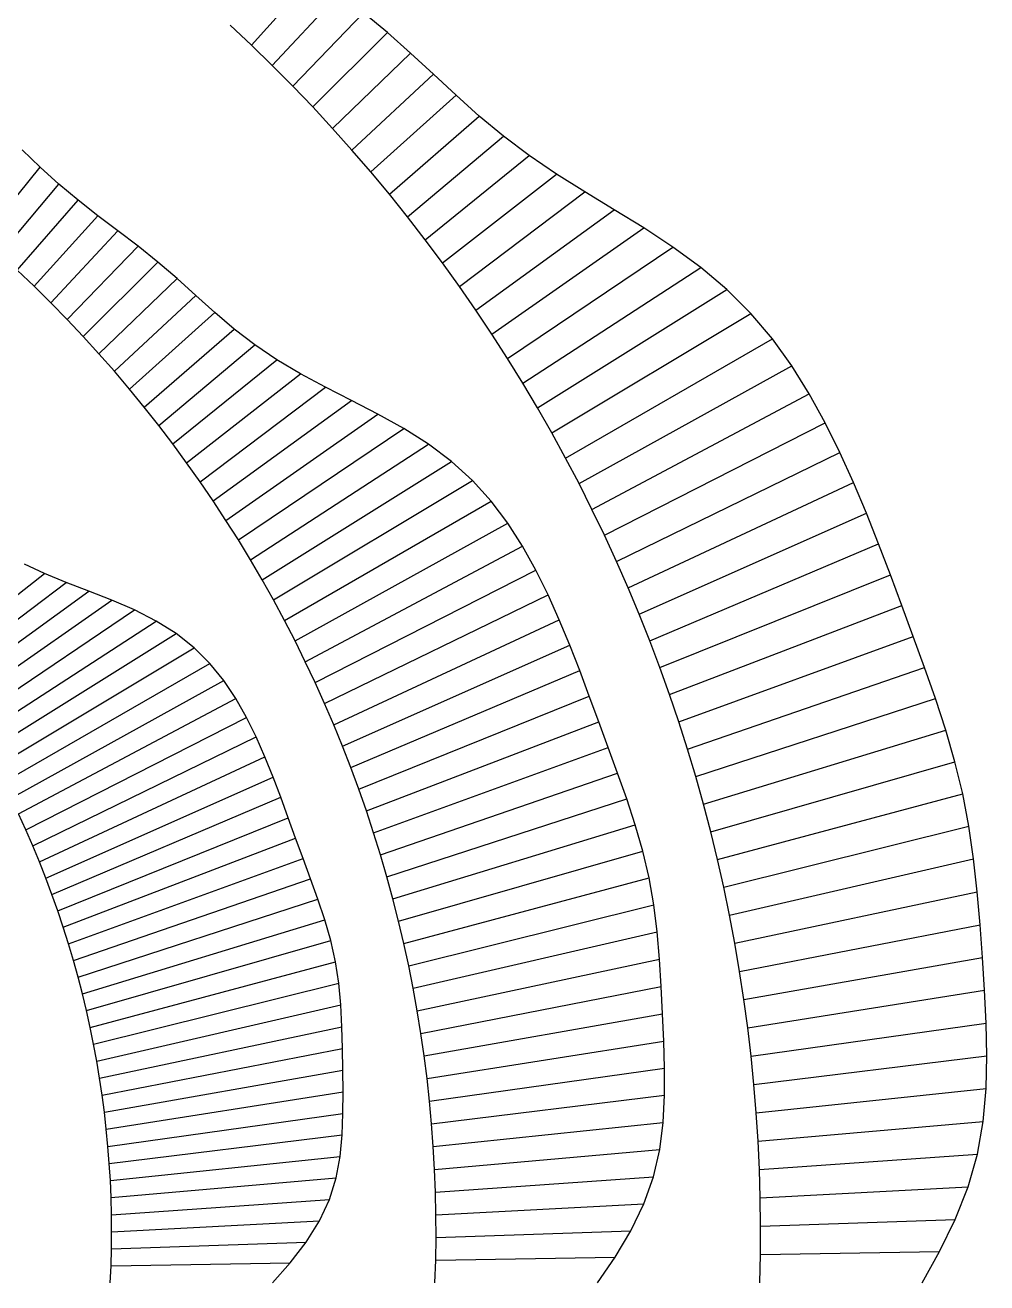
# Model space of a CAD drawing. Header units: metres. Extents: x -30.4 to 28.5, y -25.7 to 29.7.
# Drawn here: x 13.69 to 28.5, y 0 to 19.38 of the extents above; entities that cross this region are included whole.
import ezdxf

# ---------------------------------------------------------------- set-up
doc = ezdxf.new("R2010")
doc.units = ezdxf.units.M
for name, color, linetype in [('Fill', 3, 'Continuous'), ('Inner', 2, 'Continuous'), ('Outer', 1, 'Continuous')]:
    doc.layers.add(name, color=color, linetype=linetype)

msp = doc.modelspace()

# ---------------------------------------------------------------- linework, layer by layer
at = {"layer": 'Fill'}
for p, q in [((17.174, 19.074), (18.153, 20.161)), ((17.495, 18.761), (18.527, 19.868)), ((17.81, 18.443), (18.901, 19.572)), ((18.12, 18.12), (19.267, 19.267)), ((18.423, 17.791), (19.625, 18.951)), ((18.721, 17.457), (19.975, 18.627)), ((19.012, 17.119), (20.325, 18.3)), ((19.298, 16.775), (20.682, 17.979)), ((19.577, 16.427), (21.056, 17.668)), ((19.85, 16.074), (21.451, 17.371)), ((13.032, 16.093), (13.922, 17.193)), ((20.116, 15.716), (21.87, 17.086)), ((13.302, 15.853), (14.208, 16.933)), ((13.568, 15.608), (14.503, 16.684)), ((20.376, 15.355), (22.308, 16.811)), ((20.63, 14.989), (22.76, 16.536)), ((13.829, 15.358), (14.808, 16.445)), ((14.085, 15.104), (15.117, 16.211)), ((20.877, 14.618), (23.215, 16.256)), ((14.337, 14.846), (15.427, 15.975)), ((21.117, 14.244), (23.663, 15.961)), ((14.584, 14.584), (15.731, 15.731)), ((21.351, 13.866), (24.092, 15.646)), ((14.826, 14.318), (16.028, 15.478)), ((15.064, 14.047), (16.318, 15.217)), ((21.578, 13.484), (24.494, 15.305)), ((15.296, 13.773), (16.609, 14.955)), ((21.798, 13.098), (24.862, 14.939)), ((15.524, 13.495), (16.908, 14.698)), ((22.011, 12.708), (25.195, 14.546)), ((15.746, 13.213), (17.225, 14.454)), ((15.964, 12.927), (17.565, 14.224)), ((16.176, 12.638), (17.929, 14.008)), ((22.218, 12.316), (25.494, 14.131)), ((16.383, 12.346), (18.315, 13.801)), ((16.585, 12.05), (18.715, 13.597)), ((22.417, 11.919), (25.763, 13.699)), ((16.781, 11.75), (19.12, 13.388)), ((22.609, 11.52), (26.009, 13.252)), ((16.972, 11.448), (19.518, 13.165)), ((17.158, 11.142), (19.899, 12.922)), ((22.794, 11.118), (26.235, 12.796)), ((17.338, 10.834), (20.253, 12.656)), ((17.512, 10.523), (20.576, 12.363)), ((22.972, 10.712), (26.445, 12.332)), ((17.681, 10.208), (20.865, 12.046)), ((23.143, 10.304), (26.643, 11.862)), ((17.845, 9.891), (21.121, 11.707)), ((18.002, 9.572), (21.349, 11.351)), ((23.307, 9.893), (26.831, 11.389)), ((12.236, 9.56), (13.989, 10.93)), ((18.154, 9.25), (21.554, 10.982)), ((23.463, 9.48), (27.012, 10.913)), ((12.39, 9.336), (14.322, 10.792)), ((12.54, 9.111), (14.67, 10.658)), ((12.685, 8.882), (15.024, 10.52)), ((18.3, 8.926), (21.741, 10.604)), ((12.827, 8.652), (15.373, 10.369)), ((23.612, 9.064), (27.189, 10.437)), ((12.964, 8.419), (15.705, 10.199)), ((18.441, 8.599), (21.914, 10.219)), ((13.098, 8.184), (16.013, 10.006)), ((23.753, 8.646), (27.364, 9.96)), ((13.227, 7.947), (16.29, 9.788)), ((18.575, 8.27), (22.076, 9.829)), ((13.351, 7.708), (16.534, 9.546)), ((18.704, 7.939), (22.228, 9.435)), ((23.887, 8.225), (27.539, 9.482)), ((13.472, 7.467), (16.748, 9.283)), ((13.588, 7.225), (16.934, 9.004)), ((18.827, 7.607), (22.376, 9.04)), ((24.014, 7.803), (27.708, 9.003)), ((13.699, 6.98), (17.099, 8.712)), ((18.944, 7.272), (22.521, 8.645)), ((13.806, 6.734), (17.247, 8.412)), ((24.133, 7.378), (27.866, 8.519)), ((19.055, 6.935), (22.666, 8.25)), ((13.909, 6.486), (17.382, 8.106)), ((24.245, 6.952), (28.007, 8.031)), ((14.008, 6.237), (17.508, 7.795)), ((19.16, 6.597), (22.811, 7.854)), ((14.102, 5.986), (17.626, 7.482)), ((19.259, 6.258), (22.952, 7.458)), ((24.349, 6.524), (28.126, 7.536)), ((14.191, 5.734), (17.74, 7.167)), ((19.352, 5.916), (23.084, 7.058)), ((24.446, 6.095), (28.221, 7.036)), ((14.276, 5.48), (17.853, 6.853)), ((19.439, 5.574), (23.201, 6.653)), ((14.356, 5.225), (17.968, 6.54)), ((24.535, 5.664), (28.293, 6.532)), ((14.432, 4.969), (18.083, 6.227)), ((19.52, 5.23), (23.296, 6.242)), ((24.617, 5.232), (28.349, 6.026)), ((14.504, 4.713), (18.197, 5.913)), ((19.595, 4.885), (23.369, 5.827)), ((14.57, 4.455), (18.303, 5.596)), ((24.691, 4.799), (28.393, 5.519)), ((14.633, 4.196), (18.394, 5.275)), ((19.663, 4.54), (23.422, 5.407)), ((14.69, 3.936), (18.467, 4.948)), ((19.726, 4.193), (23.458, 4.986)), ((24.757, 4.365), (28.429, 5.013)), ((14.743, 3.676), (18.518, 4.617)), ((19.783, 3.845), (23.484, 4.565)), ((24.816, 3.93), (28.461, 4.508)), ((14.791, 3.415), (18.55, 4.283)), ((19.833, 3.497), (23.505, 4.145)), ((14.835, 3.153), (18.567, 3.947)), ((24.867, 3.495), (28.486, 4.003)), ((19.877, 3.148), (23.523, 3.726)), ((14.874, 2.891), (18.576, 3.611)), ((24.91, 3.059), (28.497, 3.499)), ((19.915, 2.799), (23.534, 3.308)), ((14.909, 2.629), (18.581, 3.276)), ((14.939, 2.366), (18.584, 2.943)), ((24.946, 2.622), (28.487, 2.994)), ((19.947, 2.449), (23.535, 2.89)), ((14.964, 2.103), (18.583, 2.612)), ((19.973, 2.099), (23.514, 2.471)), ((24.974, 2.185), (28.442, 2.488)), ((14.985, 1.84), (18.572, 2.28)), ((15.001, 1.577), (18.541, 1.949)), ((19.993, 1.749), (23.461, 2.053)), ((24.995, 1.748), (28.352, 1.983)), ((15.012, 1.313), (18.48, 1.617)), ((20.007, 1.399), (23.364, 1.634)), ((25.007, 1.311), (28.209, 1.478)), ((15.019, 1.05), (18.376, 1.285)), ((20.014, 1.049), (23.215, 1.217)), ((25.013, 0.873), (28.012, 0.978)), ((15.021, 0.787), (18.222, 0.955)), ((20.016, 0.699), (23.015, 0.804)), ((15.019, 0.524), (18.018, 0.629)), ((20.011, 0.349), (22.772, 0.397)), ((25.01, 0.437), (27.771, 0.485)), ((15.012, 0.262), (17.772, 0.31))]:
    msp.add_line(p, q, dxfattribs=at)
at = {"layer": 'Inner'}
for p, q in [((17.174, 19.074), (16.848, 19.381)), ((17.495, 18.761), (17.174, 19.074)), ((17.81, 18.443), (17.495, 18.761)), ((18.12, 18.12), (17.81, 18.443)), ((18.423, 17.791), (18.12, 18.12)), ((18.721, 17.457), (18.423, 17.791)), ((19.012, 17.119), (18.721, 17.457)), ((19.298, 16.775), (19.012, 17.119)), ((19.577, 16.427), (19.298, 16.775)), ((19.85, 16.074), (19.577, 16.427)), ((20.116, 15.716), (19.85, 16.074)), ((20.376, 15.355), (20.116, 15.716)), ((13.829, 15.358), (13.568, 15.608)), ((14.085, 15.104), (13.829, 15.358)), ((20.63, 14.989), (20.376, 15.355)), ((14.337, 14.846), (14.085, 15.104)), ((20.877, 14.618), (20.63, 14.989)), ((14.584, 14.584), (14.337, 14.846)), ((14.826, 14.318), (14.584, 14.584)), ((21.117, 14.244), (20.877, 14.618)), ((15.064, 14.047), (14.826, 14.318)), ((21.351, 13.866), (21.117, 14.244)), ((15.296, 13.773), (15.064, 14.047)), ((15.524, 13.495), (15.296, 13.773)), ((21.578, 13.484), (21.351, 13.866)), ((15.746, 13.213), (15.524, 13.495)), ((21.798, 13.098), (21.578, 13.484)), ((15.964, 12.927), (15.746, 13.213)), ((22.011, 12.708), (21.798, 13.098)), ((16.176, 12.638), (15.964, 12.927)), ((16.383, 12.346), (16.176, 12.638)), ((22.218, 12.316), (22.011, 12.708)), ((16.585, 12.05), (16.383, 12.346)), ((22.417, 11.919), (22.218, 12.316)), ((16.781, 11.75), (16.585, 12.05)), ((22.609, 11.52), (22.417, 11.919)), ((16.972, 11.448), (16.781, 11.75)), ((17.158, 11.142), (16.972, 11.448)), ((22.794, 11.118), (22.609, 11.52)), ((17.338, 10.834), (17.158, 11.142)), ((22.972, 10.712), (22.794, 11.118)), ((17.512, 10.523), (17.338, 10.834)), ((23.143, 10.304), (22.972, 10.712)), ((17.681, 10.208), (17.512, 10.523)), ((23.307, 9.893), (23.143, 10.304)), ((17.845, 9.891), (17.681, 10.208)), ((18.002, 9.572), (17.845, 9.891)), ((23.463, 9.48), (23.307, 9.893)), ((18.154, 9.25), (18.002, 9.572)), ((23.612, 9.064), (23.463, 9.48)), ((18.3, 8.926), (18.154, 9.25)), ((18.441, 8.599), (18.3, 8.926)), ((23.753, 8.646), (23.612, 9.064)), ((18.575, 8.27), (18.441, 8.599)), ((23.887, 8.225), (23.753, 8.646)), ((18.704, 7.939), (18.575, 8.27)), ((24.014, 7.803), (23.887, 8.225)), ((18.827, 7.607), (18.704, 7.939)), ((24.133, 7.378), (24.014, 7.803)), ((18.944, 7.272), (18.827, 7.607)), ((24.245, 6.952), (24.133, 7.378)), ((13.699, 6.98), (13.588, 7.225)), ((19.055, 6.935), (18.944, 7.272)), ((13.806, 6.734), (13.699, 6.98)), ((19.16, 6.597), (19.055, 6.935)), ((24.349, 6.524), (24.245, 6.952)), ((13.909, 6.486), (13.806, 6.734)), ((19.259, 6.258), (19.16, 6.597)), ((14.008, 6.237), (13.909, 6.486)), ((24.446, 6.095), (24.349, 6.524)), ((14.102, 5.986), (14.008, 6.237)), ((19.352, 5.916), (19.259, 6.258)), ((24.535, 5.664), (24.446, 6.095)), ((14.191, 5.734), (14.102, 5.986)), ((19.439, 5.574), (19.352, 5.916)), ((14.276, 5.48), (14.191, 5.734)), ((24.617, 5.232), (24.535, 5.664)), ((14.356, 5.225), (14.276, 5.48)), ((19.52, 5.23), (19.439, 5.574)), ((14.432, 4.969), (14.356, 5.225)), ((19.595, 4.885), (19.52, 5.23)), ((24.691, 4.799), (24.617, 5.232)), ((14.504, 4.713), (14.432, 4.969)), ((19.663, 4.54), (19.595, 4.885)), ((14.57, 4.455), (14.504, 4.713)), ((24.757, 4.365), (24.691, 4.799)), ((19.726, 4.193), (19.663, 4.54)), ((14.633, 4.196), (14.57, 4.455)), ((24.816, 3.93), (24.757, 4.365)), ((14.69, 3.936), (14.633, 4.196)), ((19.783, 3.845), (19.726, 4.193)), ((14.743, 3.676), (14.69, 3.936)), ((24.867, 3.495), (24.816, 3.93)), ((19.833, 3.497), (19.783, 3.845)), ((14.791, 3.415), (14.743, 3.676)), ((19.877, 3.148), (19.833, 3.497)), ((24.91, 3.059), (24.867, 3.495)), ((14.835, 3.153), (14.791, 3.415)), ((14.874, 2.891), (14.835, 3.153)), ((19.915, 2.799), (19.877, 3.148)), ((24.946, 2.622), (24.91, 3.059)), ((14.909, 2.629), (14.874, 2.891)), ((19.947, 2.449), (19.915, 2.799)), ((14.939, 2.366), (14.909, 2.629)), ((24.974, 2.185), (24.946, 2.622)), ((14.964, 2.103), (14.939, 2.366)), ((19.973, 2.099), (19.947, 2.449)), ((24.995, 1.748), (24.974, 2.185)), ((14.985, 1.84), (14.964, 2.103)), ((19.993, 1.749), (19.973, 2.099)), ((15.001, 1.577), (14.985, 1.84)), ((20.007, 1.399), (19.993, 1.749)), ((25.007, 1.311), (24.995, 1.748)), ((15.012, 1.313), (15.001, 1.577)), ((20.014, 1.049), (20.007, 1.399)), ((15.019, 1.05), (15.012, 1.313)), ((25.013, 0.873), (25.007, 1.311)), ((15.021, 0.787), (15.019, 1.05)), ((20.016, 0.699), (20.014, 1.049)), ((15.019, 0.524), (15.021, 0.787)), ((25.01, 0.437), (25.013, 0.873)), ((20.011, 0.349), (20.016, 0.699)), ((15.012, 0.262), (15.019, 0.524)), ((25, 0), (25.01, 0.437)), ((15, 0), (15.012, 0.262)), ((20, 0), (20.011, 0.349))]:
    msp.add_line(p, q, dxfattribs=at)
at = {"layer": 'Outer'}
for p, q in [((19.267, 19.267), (18.901, 19.572)), ((19.625, 18.951), (19.267, 19.267)), ((19.975, 18.627), (19.625, 18.951)), ((20.325, 18.3), (19.975, 18.627)), ((20.682, 17.979), (20.325, 18.3)), ((21.056, 17.668), (20.682, 17.979)), ((21.451, 17.371), (21.056, 17.668)), ((13.922, 17.193), (13.643, 17.462)), ((21.87, 17.086), (21.451, 17.371)), ((14.208, 16.933), (13.922, 17.193)), ((22.308, 16.811), (21.87, 17.086)), ((14.503, 16.684), (14.208, 16.933)), ((14.808, 16.445), (14.503, 16.684)), ((22.76, 16.536), (22.308, 16.811)), ((23.215, 16.256), (22.76, 16.536)), ((15.117, 16.211), (14.808, 16.445)), ((15.427, 15.975), (15.117, 16.211)), ((23.663, 15.961), (23.215, 16.256)), ((15.731, 15.731), (15.427, 15.975)), ((24.092, 15.646), (23.663, 15.961)), ((16.028, 15.478), (15.731, 15.731)), ((24.494, 15.305), (24.092, 15.646)), ((16.318, 15.217), (16.028, 15.478)), ((16.609, 14.955), (16.318, 15.217)), ((24.862, 14.939), (24.494, 15.305)), ((16.908, 14.698), (16.609, 14.955)), ((25.195, 14.546), (24.862, 14.939)), ((17.225, 14.454), (16.908, 14.698)), ((25.494, 14.131), (25.195, 14.546)), ((17.565, 14.224), (17.225, 14.454)), ((17.929, 14.008), (17.565, 14.224)), ((18.315, 13.801), (17.929, 14.008)), ((25.763, 13.699), (25.494, 14.131)), ((18.715, 13.597), (18.315, 13.801)), ((19.12, 13.388), (18.715, 13.597)), ((26.009, 13.252), (25.763, 13.699)), ((19.518, 13.165), (19.12, 13.388)), ((26.235, 12.796), (26.009, 13.252)), ((19.899, 12.922), (19.518, 13.165)), ((20.253, 12.656), (19.899, 12.922)), ((26.445, 12.332), (26.235, 12.796)), ((20.576, 12.363), (20.253, 12.656)), ((20.865, 12.046), (20.576, 12.363)), ((26.643, 11.862), (26.445, 12.332)), ((21.121, 11.707), (20.865, 12.046)), ((26.831, 11.389), (26.643, 11.862)), ((21.349, 11.351), (21.121, 11.707)), ((21.554, 10.982), (21.349, 11.351)), ((27.012, 10.913), (26.831, 11.389)), ((13.989, 10.93), (13.679, 11.077)), ((14.322, 10.792), (13.989, 10.93)), ((21.741, 10.604), (21.554, 10.982)), ((27.189, 10.437), (27.012, 10.913)), ((14.67, 10.658), (14.322, 10.792)), ((15.024, 10.52), (14.67, 10.658)), ((15.373, 10.369), (15.024, 10.52)), ((21.914, 10.219), (21.741, 10.604)), ((15.705, 10.199), (15.373, 10.369)), ((27.364, 9.96), (27.189, 10.437)), ((16.013, 10.006), (15.705, 10.199)), ((22.076, 9.829), (21.914, 10.219)), ((16.29, 9.788), (16.013, 10.006)), ((27.539, 9.482), (27.364, 9.96)), ((16.534, 9.546), (16.29, 9.788)), ((22.228, 9.435), (22.076, 9.829)), ((16.748, 9.283), (16.534, 9.546)), ((22.376, 9.04), (22.228, 9.435)), ((27.708, 9.003), (27.539, 9.482)), ((16.934, 9.004), (16.748, 9.283)), ((17.099, 8.712), (16.934, 9.004)), ((22.521, 8.645), (22.376, 9.04)), ((27.866, 8.519), (27.708, 9.003)), ((17.247, 8.412), (17.099, 8.712)), ((22.666, 8.25), (22.521, 8.645)), ((17.382, 8.106), (17.247, 8.412)), ((28.007, 8.031), (27.866, 8.519)), ((22.811, 7.854), (22.666, 8.25)), ((17.508, 7.795), (17.382, 8.106)), ((28.126, 7.536), (28.007, 8.031)), ((17.626, 7.482), (17.508, 7.795)), ((22.952, 7.458), (22.811, 7.854)), ((17.74, 7.167), (17.626, 7.482)), ((23.084, 7.058), (22.952, 7.458)), ((28.221, 7.036), (28.126, 7.536)), ((17.853, 6.853), (17.74, 7.167)), ((23.201, 6.653), (23.084, 7.058)), ((28.293, 6.532), (28.221, 7.036)), ((17.968, 6.54), (17.853, 6.853)), ((23.296, 6.242), (23.201, 6.653)), ((18.083, 6.227), (17.968, 6.54)), ((28.349, 6.026), (28.293, 6.532)), ((18.197, 5.913), (18.083, 6.227)), ((23.369, 5.827), (23.296, 6.242)), ((28.393, 5.519), (28.349, 6.026)), ((18.303, 5.596), (18.197, 5.913)), ((23.422, 5.407), (23.369, 5.827)), ((18.394, 5.275), (18.303, 5.596)), ((28.429, 5.013), (28.393, 5.519)), ((18.467, 4.948), (18.394, 5.275)), ((23.458, 4.986), (23.422, 5.407)), ((18.518, 4.617), (18.467, 4.948)), ((23.484, 4.565), (23.458, 4.986)), ((28.461, 4.508), (28.429, 5.013)), ((18.55, 4.283), (18.518, 4.617)), ((23.505, 4.145), (23.484, 4.565)), ((28.486, 4.003), (28.461, 4.508)), ((18.567, 3.947), (18.55, 4.283)), ((23.523, 3.726), (23.505, 4.145)), ((18.576, 3.611), (18.567, 3.947)), ((28.497, 3.499), (28.486, 4.003)), ((23.534, 3.308), (23.523, 3.726)), ((18.581, 3.276), (18.576, 3.611)), ((28.487, 2.994), (28.497, 3.499)), ((23.535, 2.89), (23.534, 3.308)), ((18.584, 2.943), (18.581, 3.276)), ((18.583, 2.612), (18.584, 2.943)), ((28.442, 2.488), (28.487, 2.994)), ((23.514, 2.471), (23.535, 2.89)), ((18.572, 2.28), (18.583, 2.612)), ((23.461, 2.053), (23.514, 2.471)), ((28.352, 1.983), (28.442, 2.488)), ((18.541, 1.949), (18.572, 2.28)), ((18.48, 1.617), (18.541, 1.949)), ((23.364, 1.634), (23.461, 2.053)), ((28.209, 1.478), (28.352, 1.983)), ((18.376, 1.285), (18.48, 1.617)), ((23.215, 1.217), (23.364, 1.634)), ((28.012, 0.978), (28.209, 1.478)), ((18.222, 0.955), (18.376, 1.285)), ((23.015, 0.804), (23.215, 1.217)), ((27.771, 0.485), (28.012, 0.978)), ((18.018, 0.629), (18.222, 0.955)), ((22.772, 0.397), (23.015, 0.804)), ((17.772, 0.31), (18.018, 0.629)), ((22.5, 0), (22.772, 0.397)), ((27.5, 0), (27.771, 0.485)), ((17.5, 0), (17.772, 0.31))]:
    msp.add_line(p, q, dxfattribs=at)

doc.saveas('drawing.dxf')
